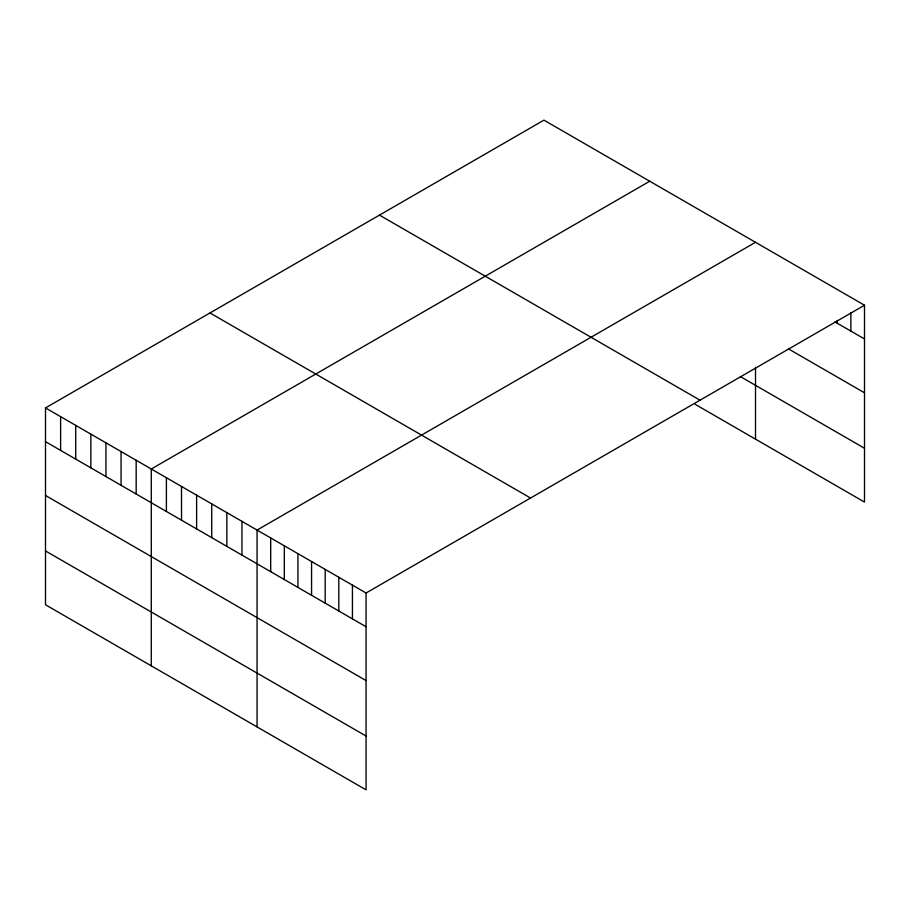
<?xml version="1.0" encoding="UTF-8"?>
<svg xmlns="http://www.w3.org/2000/svg" width="910" height="910" viewBox="0 0 910 910"><rect width="100%" height="100%" fill="white"/><g stroke="black" fill="none" stroke-linecap="round" stroke-linejoin="round"><path stroke-width="1.36" d="M864.5 305.225L366.059 593.002L366.059 789.846L45.5 604.775L45.5 407.93L543.941 120.154L864.5 305.225L864.5 502.07L695.058 404.256M649.729 181.226L151.287 469.003L151.287 665.847M755.516 242.299L257.064 530.075L257.064 726.919M834.982 321.924L864.5 338.964M788.435 348.871L864.5 392.79M740.399 376.603L864.5 448.255M379.459 215.113L700.017 400.184M209.982 312.96L530.541 498.032M45.5 407.93L366.059 593.002M45.5 441.668L366.059 626.74M45.5 495.495L366.059 680.566M45.5 550.948L366.059 736.019M850.873 312.824L850.873 331.103M837.257 320.422L837.257 323.232M755.516 367.299L755.516 439.155M352.432 585.13L352.432 618.88M338.804 577.27L338.804 611.008M325.188 569.398L325.188 603.148M311.561 561.538L311.561 595.277M297.934 553.667L297.934 587.416M284.318 545.807L284.318 579.545M270.691 537.935L270.691 571.685M241.958 521.35L241.958 555.089M226.84 512.626L226.84 546.364M211.734 503.901L211.734 537.639M196.617 495.176L196.617 528.915M181.511 486.452L181.511 520.19M166.393 477.727L166.393 511.465M136.17 460.278L136.17 494.016M121.064 451.553L121.064 485.292M105.947 442.829L105.947 476.567M90.841 434.104L90.841 467.842M75.723 425.379L75.723 459.118M60.617 416.655L60.617 450.393"/></g></svg>
